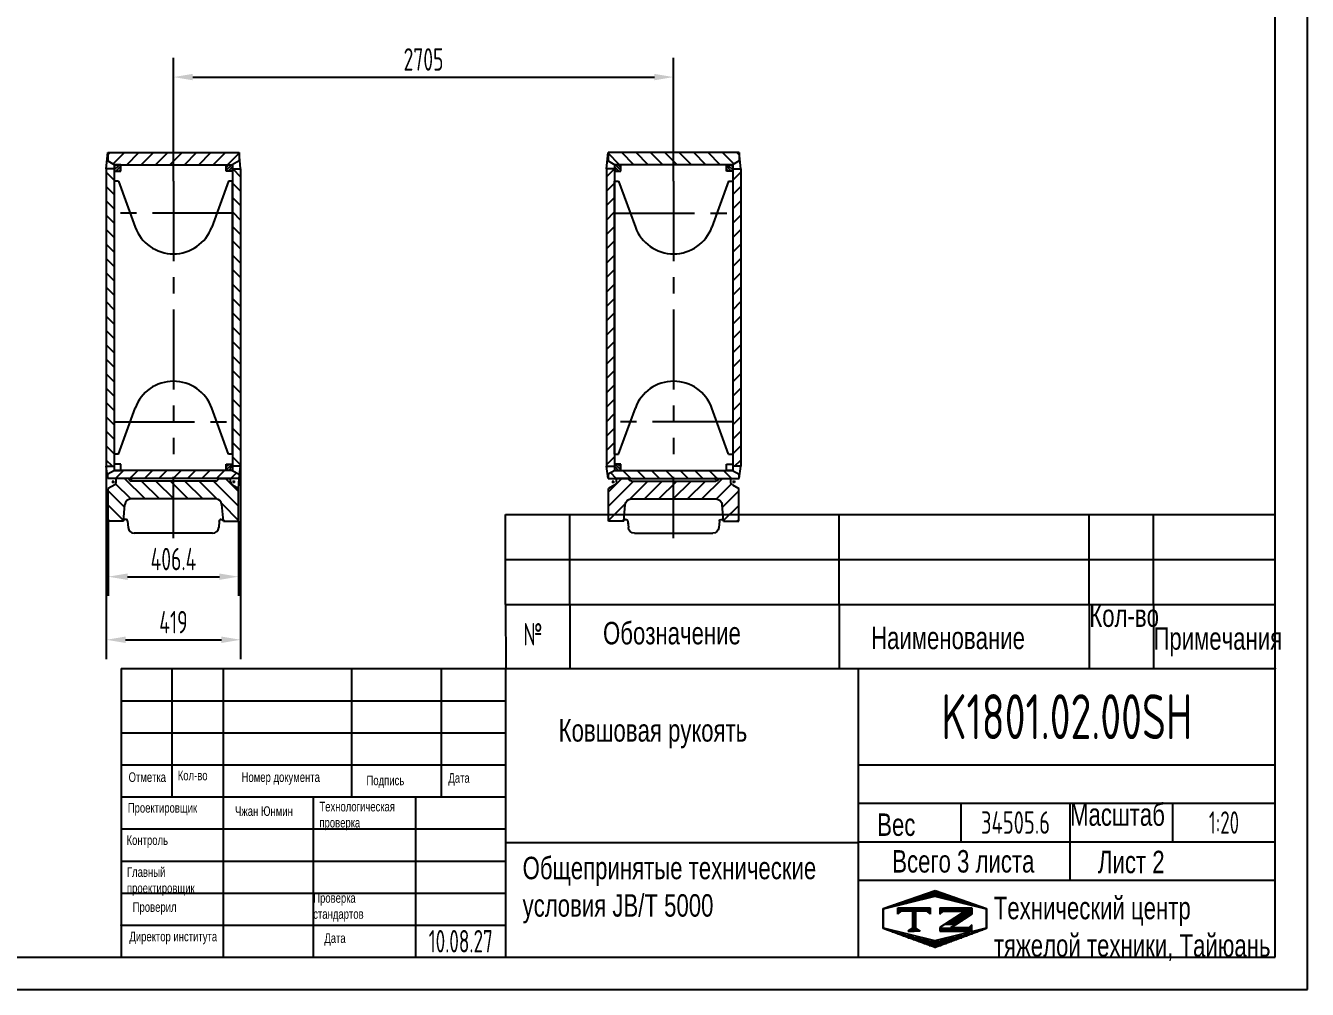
# Model space of a CAD drawing. Header units: millimetres. Extents: x 0 to 8400, y 0 to 5940.
# Drawn here: x 4403 to 8400, y 0 to 3004 of the extents above; entities that cross this region are included whole.
import ezdxf
from ezdxf.enums import TextEntityAlignment as Align

# ---------------------------------------------------------------- set-up
doc = ezdxf.new("R2010")
doc.units = ezdxf.units.MM
doc.header["$LTSCALE"] = 200
doc.linetypes.add('G', pattern=[2, 1.25, -0.25, 0.25, -0.25])
for name, color, linetype in [('01', 7, 'Continuous'), ('02', 1, 'Continuous'), ('05', 4, 'G'), ('08', 1, 'Continuous'), ('11', 3, 'Continuous'), ('THICK', 7, 'Continuous')]:
    doc.layers.add(name, color=color, linetype=linetype)
doc.styles.get("Standard").update_dxf_attribs({"font": 'isocp', "width": 0.707, "bigfont": 'intecad.shx'})
doc.dimstyles.new('INTE', dxfattribs={"dimscale": 20, "dimtxt": 3.5, "dimasz": 3, "dimexe": 3, "dimexo": 0, "dimgap": 1, "dimtad": 1, "dimdec": 3, "dimdsep": 46, "dimtxsty": 'Standard', "dimcen": 0, "dimclrd": 1, "dimclre": 1, "dimclrt": 3, "dimaunit": 1, "dimadec": 0, "dimazin": 0, "dimtfac": 1, "dimtdec": 3, "dimtmove": 0, "dimatfit": 0, "dimfxl": 1, "dimarcsym": 0})
pattern_1 = [(45, (3963.202, 140.9853), (-4.490128, 4.490128), [])]
pattern_2 = [(135, (-398.56, -1109.72), (-22.45064, -22.45064), [])]
pattern_3 = [(45, (11686.57, -1109.72), (22.45064, -22.45064), [])]
pattern_4 = [(135, (7324.808, 140.9853), (4.490128, 4.490128), [])]

# ---------------------------------------------------------------- blocks, each defined once
blk = doc.blocks.new('A$C3D4C06D9')
for p, q in [((0, 927), (0, 0)), ((25, 927), (0, 927)), ((25, 927), (25, 0)), ((0, 0), (25, 0))]:
    blk.add_line(p, q)
blk = doc.blocks.new('A$C682B4DE3')
at = {"ltscale": 1.333333}
for p, q in [((0, 0), (0, 409)), ((0, 409), (12.9, 409)), ((25, 388), (12.9, 409)), ((25, 21), (25, 388)), ((12.9, 0), (0, 0)), ((25, 21), (12.9, 0))]:
    blk.add_line(p, q, dxfattribs=at)
blk = doc.blocks.new('A$C7807578E')
at = {"layer": '01'}
for p, q in [((20, 20), (0, 20)), ((0, 20), (0, 0)), ((20, 0), (20, 20)), ((0, 0), (20, 0))]:
    blk.add_line(p, q, dxfattribs=at)
blk = doc.blocks.new('A$C78F73168')
for p, q in [((12.1, 409), (0, 388)), ((38, 409), (12.1, 409)), ((38, 409), (38, 0)), ((0, 388), (0, 21)), ((12.1, 0), (0, 21)), ((38, 0), (12.1, 0))]:
    blk.add_line(p, q)
blk = doc.blocks.new('ghj')
at = {"ltscale": 0.2}
for p, q in [((5890.8, 3166.3), (6135.3, 3166.3)), ((5857.4, 3129), (5809.8, 3129)), ((5809.8, 3129), (5809.8, 3026.6)), ((5857.4, 3129), (5862, 3076.9)), ((5865.1, 3123.1), (5862.5, 3123.1)), ((5870.1, 3129), (5871.9, 3149)), ((5870.1, 3129), (5871.9, 3149)), ((5870.1, 3129), (5870.1, 3128.1)), ((6155.9, 3129), (6154.2, 3149)), ((6155.9, 3129), (6155.9, 3128.1)), ((6160.9, 3123.1), (6163.6, 3123.1)), ((6168.6, 3129), (6164.1, 3076.9)), ((6168.6, 3129), (6216.2, 3129)), ((6216.2, 3129), (6216.2, 3026.6)), ((5880.9, 3059.6), (6145.2, 3059.6)), ((5829.8, 3015.1), (5809.8, 3026.6)), ((5834.8, 3006.4), (5834.8, 2995.6)), ((5881.2, 3003.6), (6144.8, 3003.6)), ((6191.2, 3006.4), (6191.2, 2995.6)), ((6196.2, 3015.1), (6216.2, 3026.6)), ((5873.2, 2995.6), (5834.8, 2995.6)), ((5873.2, 2995.6), (5873.2, 2995.6)), ((6152.8, 2995.6), (6191.2, 2995.6)), ((6152.8, 2995.6), (6152.8, 2995.6))]:
    blk.add_line(p, q, dxfattribs=at)
for centre, radius, start, end in [((5890.8, 3147.3), 19, 90, 175), ((5890.8, 3147.3), 19, 90, 175), ((6135.3, 3147.3), 19, 5, 90), ((5862.5, 3128.1), 5, 185, 270), ((5865.1, 3128.1), 5, 270, 0), ((6160.9, 3128.1), 5, 180, 270), ((6163.6, 3128.1), 5, 270, 355), ((5880.9, 3078.6), 19, 185, 270), ((6145.2, 3078.6), 19, 270, 355), ((5824.8, 3006.4), 10, 0, 60), ((5881.2, 2995.6), 8, 90, 180), ((6144.8, 2995.6), 8, 0, 90), ((6201.2, 3006.4), 10, 120, 180)]:
    blk.add_arc(centre, radius, start, end, dxfattribs=at)
at = {"layer": '02', "color": 1, "linetype": 'Continuous'}
for p, q in [((5857.4, 3129), (5857.4, 3124.7)), ((5870.1, 3129), (5870.1, 3137.1))]:
    blk.add_line(p, q, dxfattribs=at)
at = {"layer": '05', "color": 4, "linetype": 'G'}
blk.add_line((6013, 3182.1), (6013, 2990.5), dxfattribs=at)
at = {"layer": '05', "ltscale": 0.2}
for p, q in [((5820.5, 3006.4), (5829.2, 3006.4)), ((5824.8, 3010.7), (5824.8, 3002.1)), ((6205.6, 3006.4), (6196.9, 3006.4)), ((6201.2, 3010.7), (6201.2, 3002.1))]:
    blk.add_line(p, q, dxfattribs=at)
at = {"layer": '05'}
for p, q in [((6144.8, 3000.2), (6144.8, 2991)), ((6149.4, 2995.6), (6140.3, 2995.6))]:
    blk.add_line(p, q, dxfattribs=at)
blk = doc.blocks.new('*D59')
at = {"layer": '08', "color": 1, "lineweight": -2}
for p, q in [((4864.2, 2519.7), (4864.2, 2903.9)), ((6423.8, 2519.7), (6423.8, 2903.9)), ((4924.2, 2843.9), (6363.8, 2843.9))]:
    blk.add_line(p, q, dxfattribs=at)
at = {"layer": '08', "color": 1}
for points in [[(4924.2, 2853.9), (4924.2, 2833.9), (4864.2, 2843.9)], [(6363.8, 2853.9), (6363.8, 2833.9), (6423.8, 2843.9)]]:
    blk.add_solid(points, dxfattribs=at)
at = {"layer": 'Defpoints', "color": 0}
for p in [(6423.8, 2843.9), (4864.2, 2519.7), (6423.8, 2519.7)]:
    blk.add_point(p, dxfattribs=at)
at = {"layer": '08', "color": 3, "insert": (5644, 2898.9), "char_height": 70, "attachment_point": 5}
blk.add_mtext('2705', dxfattribs=at)
blk = doc.blocks.new('*D60')
at = {"layer": '08', "color": 1, "lineweight": -2}
for p, q in [((4661, 1459.4), (4661, 1226.4)), ((5067.4, 1459.4), (5067.4, 1226.4)), ((4721, 1286.4), (5007.4, 1286.4))]:
    blk.add_line(p, q, dxfattribs=at)
at = {"layer": '08', "color": 1}
for points in [[(4721, 1296.4), (4721, 1276.4), (4661, 1286.4)], [(5007.4, 1296.4), (5007.4, 1276.4), (5067.4, 1286.4)]]:
    blk.add_solid(points, dxfattribs=at)
at = {"layer": 'Defpoints', "color": 0}
for p in [(4661, 1459.4), (5067.4, 1459.4), (5067.4, 1286.4)]:
    blk.add_point(p, dxfattribs=at)
at = {"layer": '08', "color": 3, "insert": (4864.2, 1341.4), "char_height": 70, "attachment_point": 5}
blk.add_mtext('406.4', dxfattribs=at)
blk = doc.blocks.new('*D61')
at = {"layer": '08', "color": 1, "lineweight": -2}
for p, q in [((4654.7, 1630.7), (4654.7, 1029.8)), ((5073.7, 1630.7), (5073.7, 1029.8)), ((4714.7, 1089.8), (5013.7, 1089.8))]:
    blk.add_line(p, q, dxfattribs=at)
at = {"layer": '08', "color": 1}
for points in [[(4714.7, 1099.8), (4714.7, 1079.8), (4654.7, 1089.8)], [(5013.7, 1099.8), (5013.7, 1079.8), (5073.7, 1089.8)]]:
    blk.add_solid(points, dxfattribs=at)
at = {"layer": 'Defpoints', "color": 0}
for p in [(4654.7, 1630.7), (5073.7, 1630.7), (5073.7, 1089.8)]:
    blk.add_point(p, dxfattribs=at)
at = {"layer": '08', "color": 3, "insert": (4864.2, 1144.8), "char_height": 70, "attachment_point": 5}
blk.add_mtext('419', dxfattribs=at)
blk = doc.blocks.new('*U121')
at = {"layer": '01'}
for points in [[(415, 5), (415, 292)], [(25, 5), (415, 5)]]:
    blk.add_lwpolyline(points, dxfattribs=at)
at = {"layer": '02'}
for points in [[(420, 0), (420, 297)], [(0, 0), (420, 0)]]:
    blk.add_lwpolyline(points, dxfattribs=at)
blk = doc.blocks.new('*U124')
at = {"layer": '01'}
for p, q in [((0, -140), (0, 0)), ((2400, -140), (2400, 0))]:
    blk.add_line(p, q, dxfattribs=at)
at = {"layer": '02'}
for p, q in [((0, 0), (200, 0)), ((200, -140), (200, 0)), ((200, 0), (1040, 0)), ((1040, -140), (1040, 0)), ((1040, 0), (1820, 0)), ((1820, -140), (1820, 0)), ((1820, 0), (2020, 0)), ((2020, -140), (2020, 0)), ((2020, 0), (2400, 0))]:
    blk.add_line(p, q, dxfattribs=at)
blk = doc.blocks.new('*U125')
at = {"layer": '01'}
for p, q in [((0, -140), (0, 0)), ((0, 0), (200, 0)), ((200, 0), (1040, 0)), ((1040, 0), (1820, 0)), ((1820, 0), (2020, 0)), ((2020, 0), (2400, 0)), ((2400, -140), (2400, 0))]:
    blk.add_line(p, q, dxfattribs=at)
at = {"layer": '02'}
for p, q in [((200, -140), (200, 0)), ((1040, -140), (1040, 0)), ((1820, -140), (1820, 0)), ((2020, -140), (2020, 0))]:
    blk.add_line(p, q, dxfattribs=at)
blk = doc.blocks.new('*X129')
at = {"color": 0}
for p, q in [((127.06, 7.8), (132.06, 7.8)), ((127.06, 7.5), (132.06, 7.5)), ((127.06, 7.2), (127.32, 7.2)), ((128.77, 6), (130.57, 6)), ((129.23, 6.3), (131.04, 6.3)), ((129.7, 6.6), (131.51, 6.6)), ((130.16, 6.9), (131.98, 6.9)), ((130.62, 7.2), (132.06, 7.2)), ((127.84, 5.4), (129.64, 5.4)), ((128.3, 5.7), (130.1, 5.7))]:
    blk.add_line(p, q, dxfattribs=at)
blk = doc.blocks.new('*X130')
at = {"color": 0}
for p, q in [((127.06, 4.8), (132.06, 4.8)), ((127.06, 4.5), (132.06, 4.5)), ((131.84, 5.1), (132.06, 5.1))]:
    blk.add_line(p, q, dxfattribs=at)
blk = doc.blocks.new('*X128')
at = {"color": 0}
for p, q in [((122.34, 4.5), (123.72, 4.5)), ((122.82, 4.8), (123.24, 4.8))]:
    blk.add_line(p, q, dxfattribs=at)
blk = doc.blocks.new('*X127')
at = {"color": 0}
for p, q in [((120.53, 7.8), (125.53, 7.8)), ((120.53, 7.5), (125.53, 7.5)), ((120.53, 7.2), (120.79, 7.2)), ((125.27, 7.2), (125.53, 7.2))]:
    blk.add_line(p, q, dxfattribs=at)
blk = doc.blocks.new('*X126')
at = {"color": 0}
for p, q in [((124.97, 10.2), (127.67, 10.2)), ((125.83, 10.5), (126.82, 10.5)), ((118.94, 8.1), (119.52, 8.1)), ((119.8, 8.4), (120.72, 8.4)), ((120.66, 8.7), (121.92, 8.7)), ((121.52, 9), (123.12, 9)), ((122.38, 9.3), (124.32, 9.3)), ((123.24, 9.6), (125.52, 9.6)), ((124.1, 9.9), (128.52, 9.9)), ((127.02, 9.6), (129.37, 9.6)), ((128.22, 9.3), (130.22, 9.3)), ((129.42, 9), (131.07, 9)), ((130.62, 8.7), (131.92, 8.7)), ((131.82, 8.4), (132.77, 8.4)), ((133.02, 8.1), (133.62, 8.1)), ((118.22, 7.8), (118.32, 7.8)), ((118.22, 7.5), (118.27, 7.5)), ((118.22, 7.2), (118.27, 7.2)), ((118.22, 6.9), (118.27, 6.9)), ((118.22, 6.6), (118.27, 6.6)), ((118.22, 6.3), (118.27, 6.3)), ((118.22, 6), (118.27, 6)), ((134.22, 7.8), (134.32, 7.8)), ((134.27, 7.5), (134.32, 7.5)), ((134.27, 7.2), (134.32, 7.2)), ((134.27, 6.9), (134.32, 6.9)), ((134.27, 6.6), (134.32, 6.6)), ((134.27, 6.3), (134.32, 6.3)), ((134.27, 6), (134.32, 6)), ((118.22, 5.7), (118.27, 5.7)), ((118.22, 5.4), (118.27, 5.4)), ((118.22, 5.1), (118.27, 5.1)), ((118.22, 4.8), (118.27, 4.8)), ((118.79, 4.5), (119.42, 4.5)), ((119.61, 4.2), (120.62, 4.2)), ((131.92, 4.2), (132.95, 4.2)), ((133.12, 4.5), (133.76, 4.5)), ((134.27, 5.7), (134.32, 5.7)), ((134.27, 5.4), (134.32, 5.4)), ((134.27, 5.1), (134.32, 5.1)), ((134.27, 4.8), (134.32, 4.8)), ((120.43, 3.9), (121.82, 3.9)), ((121.26, 3.6), (123.02, 3.6)), ((122.08, 3.3), (124.22, 3.3)), ((122.91, 3), (125.42, 3)), ((123.73, 2.7), (128.89, 2.7)), ((124.55, 2.4), (128.07, 2.4)), ((125.38, 2.1), (127.26, 2.1)), ((127.12, 3), (129.7, 3)), ((128.32, 3.3), (130.51, 3.3)), ((129.52, 3.6), (131.32, 3.6)), ((130.72, 3.9), (132.14, 3.9)), ((126.2, 1.8), (126.45, 1.8))]:
    blk.add_line(p, q, dxfattribs=at)

msp = doc.modelspace()

# ---------------------------------------------------------------- hatches: boundary and pattern name
at = {"layer": '02'}
h = msp.add_hatch(dxfattribs=at)
h.set_pattern_fill('ANSI31', color=256, scale=10, style=0)
h.set_pattern_definition([(45, (-398.56, -1109.72), (-22.45064, 22.45064), [])])
h.paths.add_polyline_path([(5047.676, 2570.7144), (5068.676, 2582.8388), (5068.676, 2608.7144), (4659.676, 2608.7144), (4659.676, 2582.8388), (4680.676, 2570.7144)])
h.paths.add_polyline_path([(4699.676, 1617.7144), (4699.676, 1617.7144), (4680.676, 1617.7144), (4659.676, 1605.5901), (4659.676, 1592.7144), (5068.676, 1592.7144), (5068.676, 1605.5901), (5047.676, 1617.7144), (5028.676, 1617.7144), (5028.676, 1617.7144)])
h = msp.add_hatch(dxfattribs=at)
h.set_pattern_fill('ANSI31', color=256, scale=10, style=0)
h.set_pattern_definition([(135, (11686.57, -1109.72), (22.45064, 22.45064), [])])
h.paths.add_polyline_path([(6607.3339, 2570.7144), (6628.3339, 2582.8388), (6628.3339, 2608.7144), (6219.3339, 2608.7144), (6219.3339, 2582.8388), (6240.3339, 2570.7144)])
h.paths.add_polyline_path([(6259.3339, 1617.7144), (6259.3339, 1617.7144), (6240.3339, 1617.7144), (6219.3339, 1605.5901), (6219.3339, 1592.7144), (6628.3339, 1592.7144), (6628.3339, 1605.5901), (6607.3339, 1617.7144), (6588.3339, 1617.7144), (6588.3339, 1617.7144)])
at = {"layer": '02', "linetype": 'Continuous'}
h = msp.add_hatch(dxfattribs=at)
h.set_pattern_fill('ANSI31', color=1, scale=2, style=0)
h.set_pattern_definition(pattern_1)
h.paths.add_polyline_path([(4699.676, 2570.7144), (4679.676, 2570.7144), (4679.676, 2550.7144), (4699.676, 2550.7144)])
h = msp.add_hatch(dxfattribs=at)
h.set_pattern_fill('ANSI31', color=1, scale=2, style=0)
h.set_pattern_definition(pattern_1)
h.paths.add_polyline_path([(5028.676, 2550.7144), (5048.676, 2550.7144), (5048.676, 2570.7144), (5028.676, 2570.7144)])
h = msp.add_hatch(dxfattribs=at)
h.set_pattern_fill('ANSI31', color=1, scale=2, style=0)
h.set_pattern_definition(pattern_4)
h.paths.add_polyline_path([(6259.3339, 2550.7144), (6239.3339, 2550.7144), (6239.3339, 2570.7144), (6259.3339, 2570.7144)])
h = msp.add_hatch(dxfattribs=at)
h.set_pattern_fill('ANSI31', color=1, scale=2, style=0)
h.set_pattern_definition(pattern_4)
h.paths.add_polyline_path([(6588.3339, 2550.7144), (6608.3339, 2550.7144), (6608.3339, 2570.7144), (6588.3339, 2570.7144)])
h = msp.add_hatch(dxfattribs=at)
h.set_pattern_fill('ANSI31', color=1, scale=10, angle=90, style=0)
h.set_pattern_definition(pattern_2)
h.paths.add_polyline_path([(4679.676, 2557.7144), (4654.676, 2557.7144), (4654.676, 1630.7144), (4679.676, 1630.7144), (4679.676, 1637.7144)])
h.paths.add_polyline_path([(5073.676, 2557.7144), (5048.676, 2557.7144), (5048.676, 2550.7144), (5048.676, 1630.7144), (5073.676, 1630.7144)])
h = msp.add_hatch(dxfattribs=at)
h.set_pattern_fill('ANSI31', color=1, scale=10, angle=90, style=0)
h.set_pattern_definition(pattern_3)
h.paths.add_polyline_path([(6608.3339, 2557.7144), (6633.3339, 2557.7144), (6633.3339, 1630.7144), (6608.3339, 1630.7144), (6608.3339, 1637.7144)])
h.paths.add_polyline_path([(6214.3339, 2557.7144), (6239.3339, 2557.7144), (6239.3339, 2550.7144), (6239.3339, 1630.7144), (6214.3339, 1630.7144)])
h = msp.add_hatch(dxfattribs=at)
h.set_pattern_fill('ANSI31', color=1, scale=2, style=0)
h.set_pattern_definition(pattern_1)
h.paths.add_polyline_path([(5028.676, 1637.7144), (5028.676, 1617.7144), (5048.676, 1617.7144), (5048.676, 1637.7144)])
h = msp.add_hatch(dxfattribs=at)
h.set_pattern_fill('ANSI31', color=1, scale=2, style=0)
h.set_pattern_definition(pattern_4)
h.paths.add_polyline_path([(6239.3339, 1637.7144), (6239.3339, 1617.7144), (6259.3339, 1617.7144), (6259.3339, 1637.7144)])
h = msp.add_hatch(dxfattribs=at)
h.set_pattern_fill('ANSI31', color=1, scale=10, angle=90, style=0)
h.set_pattern_definition(pattern_2)
h.paths.add_polyline_path([(4864.176, 1528.7144), (4864.176, 1584.7144), (4732.376, 1584.7144, -0.414213562), (4724.376, 1592.7144), (4685.976, 1592.7144), (4685.976, 1581.9217, -0.267949192), (4680.976, 1573.2614), (4660.976, 1561.7144), (4660.976, 1459.3544), (4708.576, 1459.3544), (4713.1268, 1511.3704, -0.388878732), (4732.0545, 1528.7144)])
h.paths.add_polyline_path([(4996.2974, 1528.7144, -0.388878732), (5015.2251, 1511.3704), (5019.776, 1459.3544), (5067.376, 1459.3544), (5067.376, 1561.7144), (5047.376, 1573.2614, -0.267949192), (5042.376, 1581.9217), (5042.376, 1592.7144), (5003.976, 1592.7144, -0.414213562), (4995.976, 1584.7144), (4864.176, 1584.7144), (4864.176, 1528.7144)])
h = msp.add_hatch(dxfattribs=at)
h.set_pattern_fill('ANSI31', color=1, scale=10, angle=90, style=0)
h.set_pattern_definition(pattern_3)
h.paths.add_polyline_path([(6555.9554, 1528.7144, -0.388878732), (6574.8831, 1511.3704), (6579.4339, 1459.3544), (6627.0339, 1459.3544), (6627.0339, 1561.7144), (6607.0339, 1573.2614, -0.267949192), (6602.0339, 1581.9217), (6602.0339, 1592.7144), (6563.6339, 1592.7144, -0.414213562), (6555.6339, 1584.7144), (6423.8339, 1584.7144), (6423.8339, 1528.7144)])
h.paths.add_polyline_path([(6423.8339, 1528.7144), (6423.8339, 1584.7144), (6292.0339, 1584.7144, -0.414213562), (6284.0339, 1592.7144), (6245.6339, 1592.7144), (6245.6339, 1581.9217, -0.267949192), (6240.6339, 1573.2614), (6220.6339, 1561.7144), (6220.6339, 1459.3544), (6268.2339, 1459.3544), (6268.2339, 1465.2144), (6268.7466, 1465.2144), (6272.7847, 1511.3704, -0.388878732), (6291.7124, 1528.7144)])

# ---------------------------------------------------------------- linework, layer by layer
for p, q in [((4679.676, 2519.7144), (4679.676, 1668.7144)), ((4692.676, 2519.7144), (4679.676, 2519.7144)), ((4692.676, 2519.7144), (4744.8223, 2376.3129)), ((5035.676, 2519.7144), (4983.5296, 2376.3129)), ((5048.676, 2519.7144), (5035.676, 2519.7144)), ((5048.676, 1668.7144), (5048.676, 2519.7144)), ((6239.3339, 1668.7144), (6239.3339, 2519.7144)), ((6239.3339, 2519.7144), (6252.3339, 2519.7144)), ((6252.3339, 2519.7144), (6304.4802, 2376.3129)), ((6595.3339, 2519.7144), (6543.1876, 2376.3129)), ((6595.3339, 2519.7144), (6608.3339, 2519.7144)), ((6608.3339, 2519.7144), (6608.3339, 1668.7144)), ((4692.676, 1668.7144), (4744.8223, 1812.116)), ((5035.676, 1668.7144), (4983.5296, 1812.116)), ((6252.3339, 1668.7144), (6304.4802, 1812.116)), ((6595.3339, 1668.7144), (6543.1876, 1812.116)), ((4692.676, 1668.7144), (4679.676, 1668.7144)), ((5048.676, 1668.7144), (5035.676, 1668.7144)), ((6239.3339, 1668.7144), (6252.3339, 1668.7144)), ((6595.3339, 1668.7144), (6608.3339, 1668.7144))]:
    msp.add_line(p, q)
for centre, start, end in [((4864.176, 2419.7144), 199.9832063, 340.0167937), ((6423.8339, 2419.7144), 199.9832063, 340.0167937), ((4864.176, 1768.7144), 19.9832063, 160.0167937), ((6423.8339, 1768.7144), 19.9832063, 160.0167937)]:
    msp.add_arc(centre, 127, start, end)
at = {"layer": '01'}
for p, q in [((5900, 1200), (8300, 1200)), ((5900, 1200), (5900.4678, 999.8246)), ((6100, 1200), (6100, 999.8246)), ((6940, 1200), (6940, 999.8246)), ((7720, 1200), (7720, 999.8246)), ((7920, 1200), (7920, 999.8246))]:
    msp.add_line(p, q, dxfattribs=at)
msp.add_point((8300, 1000), dxfattribs=at)
at = {"layer": '02'}
for p, q in [((4654.676, 2557.7144), (4659.676, 2608.7144)), ((5073.676, 2557.7144), (5068.676, 2608.7144)), ((6214.3339, 2557.7144), (6219.3339, 2608.7144)), ((6633.3339, 2557.7144), (6628.3339, 2608.7144)), ((4659.676, 1592.7144), (4654.676, 1630.7144)), ((5068.676, 1592.7144), (5073.676, 1630.7144)), ((6219.3339, 1592.7144), (6214.3339, 1630.7144)), ((6628.3339, 1592.7144), (6633.3339, 1630.7144))]:
    msp.add_line(p, q, dxfattribs=at)
at = {"layer": '02', "color": 1, "linetype": 'Continuous'}
msp.add_line((5067.376, 1561.7144), (5068.676, 1592.7144), dxfattribs=at)
at = {"layer": '05', "color": 4, "linetype": 'G'}
for p, q in [((4864.176, 2519.7144), (4864.176, 1668.7144)), ((6423.8339, 2519.7144), (6423.8339, 1668.7144)), ((5048.676, 2419.7144), (4679.676, 2419.7144)), ((6239.3339, 2419.7144), (6608.3339, 2419.7144)), ((4679.676, 1768.7144), (5048.676, 1768.7144)), ((6608.3339, 1768.7144), (6239.3339, 1768.7144))]:
    msp.add_line(p, q, dxfattribs=at)
at = {"layer": 'THICK'}
for p, q in [((4700.7017, 999.8246), (4700.7017, 100)), ((4700.7017, 999.8246), (8300, 999.8246)), ((4860.6188, 999.3906), (4860.6188, 999.8246)), ((4860.6706, 599.9025), (4860.6706, 999.8246)), ((5020.6394, 100), (5020.6394, 999.8246)), ((5420.5614, 599.9025), (5420.5614, 999.8246)), ((5700.5068, 599.9025), (5700.5068, 999.8246)), ((5900.4678, 100), (5900.4678, 999.8246)), ((7000.2534, 100), (7000.2534, 999.8246)), ((8300, 100), (8300, 999.8246)), ((4700.7017, 699.883), (5900.4678, 699.883)), ((7000.2534, 699.883), (8300, 699.883)), ((4700.7017, 599.9025), (5900.4678, 599.9025)), ((5300.5848, 100), (5300.5848, 599.9025)), ((5620.5224, 100), (5620.5224, 599.9025)), ((7000.2534, 579.9064), (8300, 579.9064)), ((7320.191, 459.9298), (7320.191, 579.9064)), ((7660.1248, 339.9532), (7660.1248, 579.9064)), ((7980.0624, 459.9298), (7980.0624, 579.9064)), ((5900.4678, 458.1965), (7000.2534, 458.1965)), ((7000.2534, 459.9298), (8300, 459.9298)), ((7000.2534, 339.9532), (8300, 339.9532)), ((4700.7017, 100), (8300, 100))]:
    msp.add_line(p, q, dxfattribs=at)
at = {"layer": 'THICK', "color": 3}
for p, q in [((4700.7017, 899.8441), (5900.4678, 899.8441)), ((4700.7017, 799.8635), (5900.4678, 799.8635)), ((4700.7017, 499.922), (5900.4678, 499.922)), ((4700.7017, 399.9415), (5900.4678, 399.9415)), ((4700.7017, 299.961), (5900.4678, 299.961)), ((7077.2799, 252.0921), (7239.3491, 308.5407)), ((7078.3323, 250.8208), (7238.3011, 290.813)), ((7238.3011, 290.813), (7398.2699, 250.8208)), ((7239.3491, 308.5407), (7399.3136, 252.0921)), ((7077.2799, 189.2289), (7077.2799, 252.0921)), ((7078.3323, 190.8325), (7078.3323, 250.8208)), ((7123.5032, 233.9602), (7123.5032, 253.9563)), ((7123.5032, 253.9563), (7223.4837, 253.9563)), ((7133.5012, 243.9583), (7123.5032, 233.9602)), ((7213.4856, 243.9583), (7133.5012, 243.9583)), ((7169.118, 244.0538), (7169.118, 189.2088)), ((7173.4921, 244.0538), (7173.4921, 189.2088)), ((7178.491, 244.0538), (7178.491, 189.2088)), ((7223.4837, 233.9602), (7213.4856, 243.9583)), ((7223.4837, 253.9563), (7223.4837, 233.9602)), ((7254.0991, 253.9563), (7254.0991, 233.9602)), ((7254.0991, 253.9563), (7354.0797, 253.9563)), ((7254.0991, 233.9602), (7264.0972, 243.9583)), ((7332.8316, 243.9583), (7254.0991, 193.0175)), ((7264.0972, 243.9583), (7332.8316, 243.9583)), ((7354.0797, 253.9563), (7354.0797, 233.9602)), ((7398.2699, 250.8208), (7398.2699, 190.8325)), ((7399.3136, 252.0921), (7399.3136, 189.2289)), ((4700.7017, 199.9805), (5900.4678, 199.9805)), ((7302.8556, 201.3696), (7287.5743, 191.5895)), ((7354.0769, 234.1512), (7302.8556, 201.3696)), ((7354.0769, 201.5876), (7344.0789, 191.5895)), ((7354.0769, 181.5915), (7354.0769, 201.5876)), ((7239.3491, 130.2144), (7077.2799, 189.2289)), ((7238.3011, 150.8403), (7078.3323, 190.8325)), ((7173.4921, 193.7792), (7154.1214, 181.5915)), ((7154.1214, 181.5915), (7173.4921, 181.5915)), ((7173.4921, 193.7792), (7192.8628, 181.5915)), ((7192.8628, 181.5915), (7173.4921, 181.5915)), ((7398.2699, 190.8325), (7238.3011, 150.8403)), ((7399.3136, 189.2289), (7239.3491, 130.2144)), ((7254.0991, 193.0175), (7254.0991, 181.5915)), ((7254.0991, 181.5915), (7354.0769, 181.5915)), ((7344.0789, 191.5895), (7287.5743, 191.5895))]:
    msp.add_line(p, q, dxfattribs=at)
for p in [(4700.7017, 199.9805), (4700.7017, 100)]:
    msp.add_point(p, dxfattribs=at)

# ---------------------------------------------------------------- block references
at = {"rotation": 180}
msp.add_blockref('ghj', (10877.2205, 4588.3182), dxfattribs=at)
at = {"xscale": -1, "rotation": 180}
msp.add_blockref('ghj', (410.7893, 4588.3182), dxfattribs=at)
at = {"layer": '01', "xscale": 20, "yscale": 20, "zscale": 20}
msp.add_blockref('*U121', (0, 0), dxfattribs=at)
at = {"layer": '01', "color": 7, "linetype": 'Continuous', "rotation": 90}
msp.add_blockref('A$C78F73168', (5068.6759, 2570.7144), dxfattribs=at)
at = {"layer": '01', "color": 7, "linetype": 'Continuous', "xscale": -1, "rotation": 270}
msp.add_blockref('A$C78F73168', (6219.3339, 2570.7144), dxfattribs=at)
at = {"layer": '01'}
for name, p in [('A$C7807578E', (4679.676, 2550.7144)), ('A$C7807578E', (6239.3339, 2550.7144)), ('A$C3D4C06D9', (4654.676, 1630.7144)), ('A$C3D4C06D9', (6214.3339, 1630.7144)), ('A$C7807578E', (4679.676, 1617.7144)), ('A$C7807578E', (6239.3339, 1617.7144)), ('*U125', (5900, 1480)), ('*U124', (5900, 1340))]:
    msp.add_blockref(name, p, dxfattribs=at)
at = {"layer": '01', "xscale": -1}
for name, p in [('A$C7807578E', (5048.676, 2550.7144)), ('A$C7807578E', (6608.3339, 2550.7144)), ('A$C3D4C06D9', (5073.6759, 1630.7144)), ('A$C3D4C06D9', (6633.3339, 1630.7144)), ('A$C7807578E', (5048.676, 1617.7144)), ('A$C7807578E', (6608.3339, 1617.7144))]:
    msp.add_blockref(name, p, dxfattribs=at)
at = {"layer": '01', "rotation": 90}
msp.add_blockref('A$C682B4DE3', (5068.676, 1592.7144), dxfattribs=at)
at = {"layer": '01', "xscale": -1, "rotation": 270}
msp.add_blockref('A$C682B4DE3', (6219.3339, 1592.7144), dxfattribs=at)
at = {"layer": 'THICK', "color": 3, "xscale": 19.99610141759959, "yscale": 19.9961014175999, "zscale": 19.9961014176}
for name in ['*X126', '*X127', '*X129', '*X128', '*X130']:
    msp.add_blockref(name, (4713.3484, 95.1145), dxfattribs=at)

# ---------------------------------------------------------------- texts
at = {"layer": '01', "attachment_point": 1}
for s, insert, char_height in [('{\\fArial|b0|i0|c204|p34;Кол-во}', (7720, 1200), 70), ('{\\Fisocp,intecad|c204;№}', (5955.1876, 1141.8018), 70), ('{\\fArial|b0|i0|c204|p34;Обозначение}', (6203.6975, 1145.5077), 70), ('{\\fArial|b0|i0|c204|p34;\\C3;Ковшовая рукоять}', (6065.3673, 842.3415), 70), ('{\\fArial|b0|i0|c204|p34;Кол-во}', (4877.5287, 681.6861), 30), ('{\\fArial|b0|i0|c204|p34;Отметка}', (4724.3148, 676.5834), 30), ('{\\fArial|b0|i0|c204|p34;Номер документа}', (5076.7067, 676.5834), 30), ('{\\fArial|b0|i0|c204|p34;Подпись}', (5466.1252, 666.378), 30), ('{\\fArial|b0|i0|c204|p34;Дата}', (5721.4816, 674.032), 30), ('{\\fArial|b0|i0|c204|p34;\\C3;Чжан Юнмин}', (5056.2781, 570.7022), 30), ('{\\fArial|b0|i0|c204|p34;Технологическая\\Pпроверка}', (5319.2952, 584.7346), 30), ('{\\fArial|b0|i0|c204|p34;Масштаб}', (7660, 580), 70), ('{\\fArial|b0|i0|c204|p34;Вес}', (7058.6106, 548.4434), 70), ('{\\fArial|b0|i0|c204|p34;Контроль}', (4717.9309, 480.1291), 30), ('{\\fArial|b0|i0|c204|p34;Общепринятые технические\\Pусловия \\fArial|b0|i0|c0|p34;JB/T 5000}', (5952.9979, 413.3365), 70), ('{\\fArial|b0|i0|c204|p34;Всего 3 листа}', (7105.5917, 434.1535), 70), ('{\\fArial|b0|i0|c204|p34;Лист 2}', (7746.9861, 432.1127), 70), ('{\\fArial|b0|i0|c204|p34;Главный\\Pпроектировщик}', (4719.2077, 380.6263), 30), ('{\\fArial|b0|i0|c204|p34;Технический центр\\Pтяжелой техники, Тайюань}', (7422.2346, 288.5369), 70), ('{\\fArial|b0|i0|c204|p34;Проверил}', (4737.0923, 271.6046), 30), ('{\\fArial|b0|i0|c204|p34;Директор института}', (4726.878, 179.7559), 30), ('{\\fArial|b0|i0|c204|p34;Дата}', (5334.6263, 174.6531), 30)]:
    msp.add_mtext(s, dxfattribs=dict(at, insert=insert, char_height=char_height))
for s, insert, char_height, width in [('{\\fArial|b0|i0|c204|p34;Наименование}', (7039.4635, 1130.6536), 70, 3.709108), ('{\\fArial|b0|i0|c204|p34;Примечания}', (7920, 1128.8063), 70, 9.269106), ('{\\fArial|b0|i0|c204|p34;Проектировщик}', (4721.7612, 580.9076), 30, 2.553543), ('{\\fArial|b0|i0|c204|p34;Проверка\\Pстандартов}', (5300, 300), 30, 12.921012)]:
    msp.add_mtext(s, dxfattribs=dict(at, insert=insert, char_height=char_height, width=width))
at = {"layer": '11'}
for s, height, width, p, p2 in [('K1801.02.00SH', 140, 0.693834, (7258.7815, 780), (8041.2185, 780)), ('34505.6', 70, 0.683431, (7382.369, 485), (7597.631, 485)), ('1:20', 70, 0.655288, (8092.965, 485), (8187.035, 485)), ('10.08.27', 70, 0.642055, (5660, 115), (5860, 115))]:
    msp.add_text(s, height=height, dxfattribs=dict(at, width=width)).set_placement(p, p2, align=Align.FIT)

# ---------------------------------------------------------------- dimensions: what is measured, and where the dimension line sits
at = {"layer": '08'}
dim = msp.add_linear_dim(base=(6423.8339, 2843.8987), p1=(4864.176, 2519.7144), p2=(6423.8339, 2519.7144), text='2705', dimstyle='INTE', dxfattribs=at)
dim.commit()
dim.dimension.update_dxf_attribs({"geometry": '*D59', "text_midpoint": (5644.0049, 2898.9055)})
for base, p1, p2, picture, middle in [((5073.676, 1089.7547), (4654.676, 1630.7144), (5073.676, 1630.7144), '*D61', (4864.176, 1144.7547)), ((5067.376, 1286.355), (4660.976, 1459.3544), (5067.376, 1459.3544), '*D60', (4864.176, 1341.355))]:
    dim = msp.add_linear_dim(base=base, p1=p1, p2=p2, dimstyle='INTE', dxfattribs=at)
    dim.commit()
    dim.dimension.update_dxf_attribs({"geometry": picture, "text_midpoint": middle})

doc.saveas('drawing.dxf')
